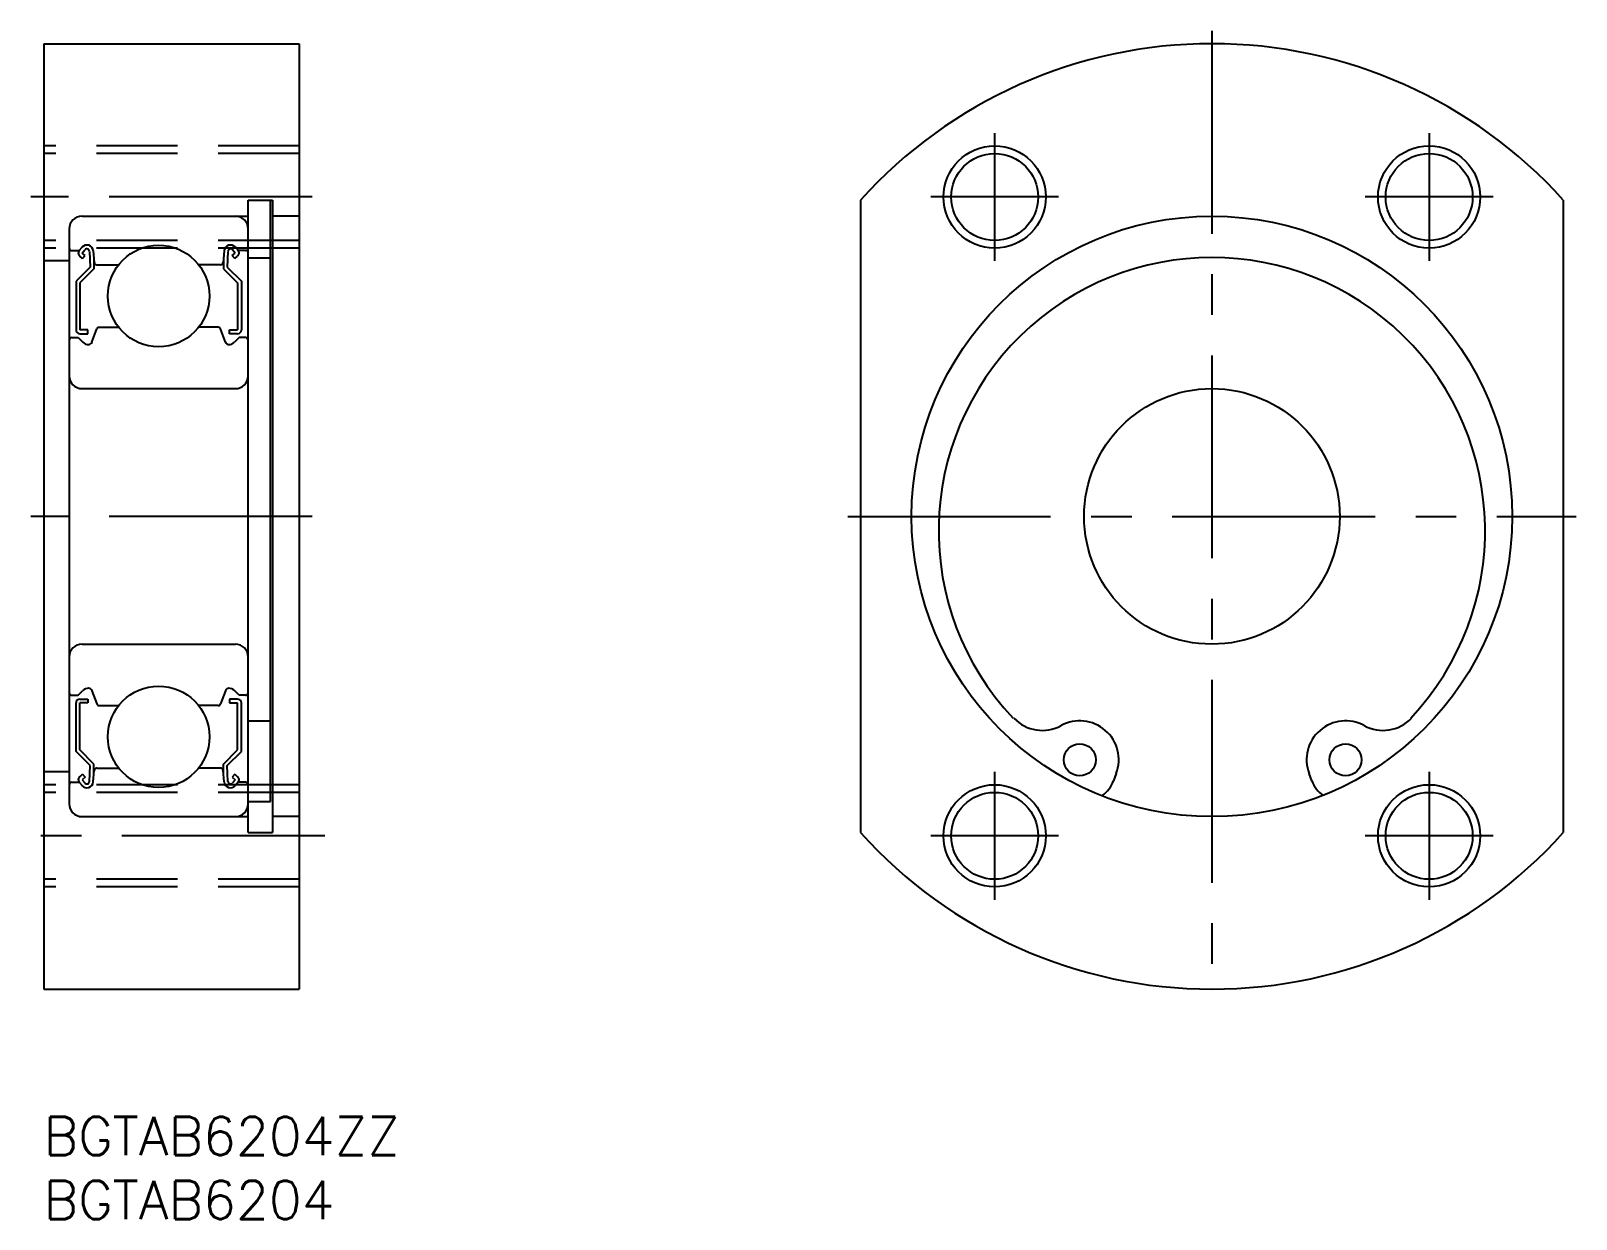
# Model space of a CAD drawing. Extents: x -1 to 120, y -8 to 85.
import ezdxf

# ---------------------------------------------------------------- set-up
doc = ezdxf.new("R2010")
doc.units = 0
doc.header["$LTSCALE"] = 0.5
doc.linetypes.add('CENTER', pattern=[50.8, 31.75, -6.35, 6.35, -6.35])
doc.linetypes.add('DASHED', pattern=[19.05, 12.7, -6.35])
for name, color, linetype in [('MSM_CENTER', 1, 'CENTER'), ('MSM_CONTINUOUS', 7, 'CONTINUOUS'), ('MSM_DASHED', 4, 'DASHED'), ('MSM_NARROW', 5, 'CONTINUOUS'), ('MSM_PART_NUMBER', 7, 'CONTINUOUS')]:
    doc.layers.add(name, color=color, linetype=linetype)
doc.styles.get("Standard").update_dxf_attribs({"font": 'txt.shx', "height": 3, "bigfont": 'bigfont.shx'})

# ---------------------------------------------------------------- blocks, each defined once
blk = doc.blocks.new('*U4')
at = {"layer": 'MSM_PART_NUMBER'}
blk.add_text('BGTAB6204ZZ', height=3, dxfattribs=at).set_placement((0, -3))
blk = doc.blocks.new('*U5')
at = {"layer": 'MSM_PART_NUMBER'}
blk.add_text('BGTAB6204', height=3, dxfattribs=at).set_placement((0, -8))

msp = doc.modelspace()

# ---------------------------------------------------------------- linework, layer by layer
at = {"layer": 'MSM_CENTER'}
for p, q in [((91.42, 85), (91.42, 9)), ((74.42, 77), (74.42, 67)), ((108.42, 77), (108.42, 67)), ((21, 72), (-1, 72)), ((79.42, 72), (69.42, 72)), ((113.42, 72), (103.42, 72)), ((21, 47), (-1, 47)), ((62.92, 47), (119.92, 47)), ((74.42, 27), (74.42, 17)), ((108.42, 27), (108.42, 17)), ((22, 22), (-1, 22)), ((79.42, 22), (69.42, 22)), ((113.42, 22), (103.42, 22))]:
    msp.add_line(p, q, dxfattribs=at)
at = {"layer": 'MSM_CONTINUOUS'}
for p, q in [((0, 84), (0, 10)), ((0, 84), (20, 84)), ((20, 84), (20, 10)), ((16, 22.25), (16, 71.75)), ((16, 71.75), (17.9, 71.75)), ((17.75, 24.68, 1.25), (17.75, 71.75, 1.25)), ((17.9, 71.75), (17.9, 22.25)), ((63.92, 71.75), (63.92, 22.25)), ((118.92, 71.75), (118.92, 22.25)), ((3, 70.5), (16, 70.5)), ((20, 70.5), (17.9, 70.5)), ((2, 69.5), (2, 24.5)), ((2.2, 67.8), (2.78, 67.8)), ((2.78, 67.8), (3, 68.06)), ((3.01, 67.61), (3.23, 67.86)), ((3.58, 67.74), (3.63, 66.5)), ((3.88, 67.78), (3.96, 66.88)), ((14.12, 67.78), (14.04, 66.88)), ((14.42, 67.74), (14.37, 66.5)), ((14.99, 67.61), (14.77, 67.86)), ((15.22, 67.8), (15, 68.06)), ((15.8, 67.8), (15.22, 67.8)), ((2, 67), (0, 67)), ((3.05, 67.18), (2.82, 67.38)), ((3.24, 67.41), (3.01, 67.61)), ((3.05, 67.18), (3.24, 67.41)), ((3.93, 67.23), (3.93, 66.38)), ((4.16, 66.7), (5.88, 66.7)), ((13.84, 66.7), (12.12, 66.7)), ((14.07, 67.23), (14.07, 66.38)), ((14.76, 67.41), (14.99, 67.61)), ((14.95, 67.18), (14.76, 67.41)), ((14.95, 67.18), (15.18, 67.38)), ((16, 67.25), (17.75, 67.25)), ((3.63, 66.5), (2.53, 65.4)), ((2.53, 65.4), (2.53, 61.6)), ((3.93, 66.38), (2.83, 65.28)), ((14.07, 66.38), (15.17, 65.28)), ((14.37, 66.5), (15.47, 65.4)), ((15.47, 65.4), (15.47, 61.6)), ((2.83, 65.28), (2.83, 61.6)), ((15.17, 65.28), (15.17, 61.6)), ((4.34, 61.8), (5.88, 61.8)), ((13.66, 61.8), (12.12, 61.8)), ((2.2, 61), (2.7, 61)), ((2.7, 61), (3.07, 60.63)), ((3.45, 61.6), (2.83, 61.6)), ((2.83, 61.3), (3.45, 61.3)), ((3.45, 61.3), (3.45, 61.6)), ((3.78, 60.65), (4.15, 61.67)), ((14.22, 60.65), (13.85, 61.67)), ((14.55, 61.6), (15.17, 61.6)), ((14.55, 61.3), (14.55, 61.6)), ((15.17, 61.3), (14.55, 61.3)), ((15.3, 61), (14.93, 60.63)), ((15.8, 61), (15.3, 61)), ((3, 57), (15, 57)), ((3, 37), (15, 37)), ((2.2, 33), (2.7, 33)), ((2.7, 33), (3.07, 33.37)), ((2.83, 32.7), (3.45, 32.7)), ((3.45, 32.7), (3.45, 32.4)), ((3.78, 33.35), (4.15, 32.33)), ((14.22, 33.35), (13.85, 32.33)), ((14.55, 32.7), (14.55, 32.4)), ((15.17, 32.7), (14.55, 32.7)), ((15.3, 33), (14.93, 33.37)), ((15.8, 33), (15.3, 33)), ((2.53, 28.6), (2.53, 32.4)), ((2.83, 28.72), (2.83, 32.4)), ((3.45, 32.4), (2.83, 32.4)), ((4.34, 32.2), (5.88, 32.2)), ((13.66, 32.2), (12.12, 32.2)), ((14.55, 32.4), (15.17, 32.4)), ((15.17, 28.72), (15.17, 32.4)), ((15.47, 28.6), (15.47, 32.4)), ((16, 31), (17.75, 31)), ((3.63, 27.5), (2.53, 28.6)), ((3.93, 27.62), (2.83, 28.72)), ((14.07, 27.62), (15.17, 28.72)), ((14.37, 27.5), (15.47, 28.6)), ((2, 27), (0, 27)), ((3.05, 26.82), (2.82, 26.62)), ((3.05, 26.82), (3.24, 26.59)), ((3.58, 26.26), (3.63, 27.5)), ((3.88, 26.22), (3.96, 27.12)), ((3.93, 26.77), (3.93, 27.62)), ((4.16, 27.3), (5.88, 27.3)), ((13.84, 27.3), (12.12, 27.3)), ((14.12, 26.22), (14.04, 27.12)), ((14.07, 26.77), (14.07, 27.62)), ((14.42, 26.26), (14.37, 27.5)), ((14.95, 26.82), (14.76, 26.59)), ((14.95, 26.82), (15.18, 26.62)), ((83.94, 26.88), (83.72, 26.3)), ((99.24, 26.3), (99.03, 26.88)), ((2.2, 26.2), (2.78, 26.2)), ((2.78, 26.2), (3, 25.94)), ((3.24, 26.59), (3.01, 26.39)), ((3.01, 26.39), (3.23, 26.14)), ((14.76, 26.59), (14.99, 26.39)), ((14.99, 26.39), (14.77, 26.14)), ((15.22, 26.2), (15, 25.94)), ((15.8, 26.2), (15.22, 26.2)), ((16, 24.68), (17.75, 24.68)), ((3, 23.5), (16, 23.5)), ((6.3, 23.5), (6.3, 23.5)), ((20, 23.5), (17.9, 23.5)), ((16, 22.25), (17.9, 22.25)), ((0, 10), (20, 10))]:
    msp.add_line(p, q, dxfattribs=at)
for centre, radius in [((74.42, 72), 3.4), ((108.42, 72), 3.4), ((91.42, 47), 23.5), ((9, 64.25), 3.97), ((91.42, 47), 10), ((9, 29.75), 3.97), ((81.08, 27.95), 1.25), ((101.88, 27.95), 1.25), ((74.42, 22), 3.4), ((108.42, 22), 3.4)]:
    msp.add_circle(centre, radius, dxfattribs=at)
for centre, radius, start, end in [((91.42, 47), 37, 41.9917, 138.0083), ((3, 69.5), 1, 90, 180), ((15, 69.5), 1, 0, 90), ((2.2, 68), 0.2, 180, 270), ((3.01, 67.61), 0.3, 139.9098, 229.9963), ((3.38, 67.74), 0.5, 4.987, 139.9098), ((3.38, 67.74), 0.2, 2.3754, 139.9922), ((14.62, 67.74), 0.5, 40.0902, 175.013), ((14.62, 67.74), 0.2, 40.0078, 177.6246), ((14.99, 67.61), 0.3, 310.0037, 40.0902), ((15.8, 68), 0.2, 270, 0), ((4.16, 66.9), 0.2, 184.987, 270), ((13.84, 66.9), 0.2, 270, 355.013), ((91.42, 45.88), 21.38, 316.6826, 223.3174), ((4.34, 61.6), 0.2, 90, 160.0299), ((13.66, 61.6), 0.2, 19.9701, 90), ((2.2, 60.8), 0.2, 90, 180), ((2.83, 61.6), 0.3, 180, 270), ((3.5, 61.05), 0.6, 225, 272.8048), ((3.5, 60.75), 0.3, 265.5374, 340.0299), ((14.5, 60.75), 0.3, 199.9701, 274.4626), ((14.5, 61.05), 0.6, 267.1952, 315), ((15.17, 61.6), 0.3, 270, 0), ((15.8, 60.8), 0.2, 0, 90), ((3, 58), 1, 180, 270), ((15, 58), 1, 270, 0), ((3, 36), 1, 90, 180), ((15, 36), 1, 0, 90), ((2.2, 33.2), 0.2, 180, 270), ((2.83, 32.4), 0.3, 90, 180), ((3.5, 32.95), 0.6, 87.1952, 135), ((3.5, 33.25), 0.3, 19.9701, 94.4626), ((14.5, 33.25), 0.3, 85.5374, 160.0299), ((14.5, 32.95), 0.6, 45, 92.8048), ((15.17, 32.4), 0.3, 0, 90), ((15.8, 33.2), 0.2, 270, 0), ((4.34, 32.4), 0.2, 199.9701, 270), ((13.66, 32.4), 0.2, 270, 340.0299), ((78.15, 33.3), 3.05, 223.3174, 298.7349), ((81.08, 27.95), 3.05, 339.4426, 118.7349), ((101.88, 27.95), 3.05, 61.2651, 200.5574), ((104.81, 33.3), 3.05, 241.2651, 316.6826), ((3.01, 26.39), 0.3, 130.0037, 220.0902), ((4.16, 27.1), 0.2, 90, 175.013), ((13.84, 27.1), 0.2, 4.987, 90), ((14.99, 26.39), 0.3, 319.9098, 49.9963), ((2.2, 26), 0.2, 90, 180), ((3.38, 26.26), 0.5, 220.0902, 355.013), ((3.38, 26.26), 0.2, 220.0078, 357.6246), ((14.62, 26.26), 0.5, 184.987, 319.9098), ((14.62, 26.26), 0.2, 182.3754, 319.9922), ((15.8, 26), 0.2, 0, 90), ((81.38, 27.18), 2.5, 305.7418, 339.4426), ((101.59, 27.18), 2.5, 200.5574, 234.2582), ((3, 24.5), 1, 180, 270), ((15, 24.5), 1, 270, 0), ((91.42, 47), 37, 221.9917, 318.0083)]:
    msp.add_arc(centre, radius, start, end, dxfattribs=at)
at = {"layer": 'MSM_DASHED'}
for p, q in [((20, 76), (0, 76)), ((20, 75.4), (0, 75.4)), ((20, 68.6), (0, 68.6)), ((20, 68), (0, 68)), ((20, 26), (0, 26)), ((20, 25.4), (0, 25.4)), ((20, 18.6), (0, 18.6)), ((20, 18), (0, 18))]:
    msp.add_line(p, q, dxfattribs=at)
at = {"layer": 'MSM_NARROW'}
for centre in [(74.42, 72), (108.42, 72), (74.42, 22), (108.42, 22)]:
    msp.add_circle(centre, 4, dxfattribs=at)

# ---------------------------------------------------------------- block references
at = {"layer": 'MSM_CONTINUOUS'}
for name in ['*U4', '*U5']:
    msp.add_blockref(name, (0, 0), dxfattribs=at)

doc.saveas('drawing.dxf')
